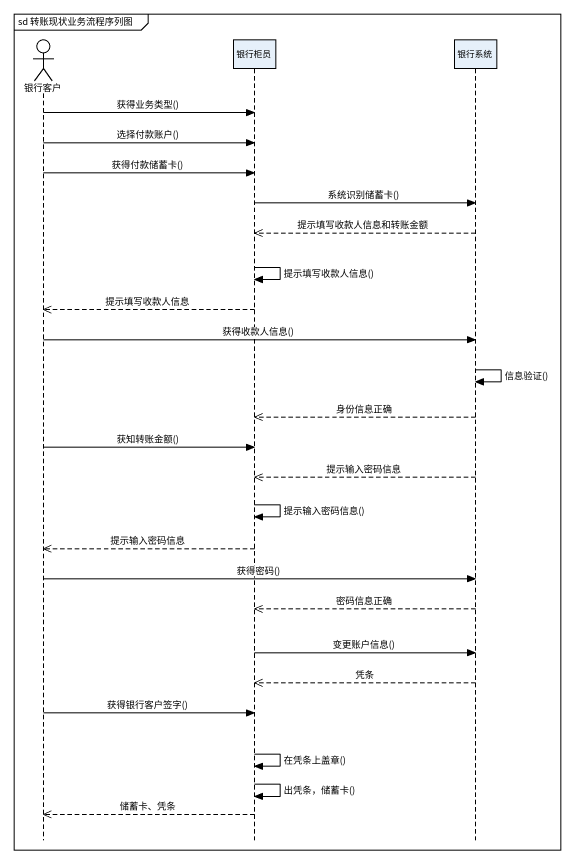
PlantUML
@startuml
mainframe sd 转账现状业务流程序列图
hide footbox
actor 银行客户
participant 银行柜员
participant 银行系统

银行客户 -> 银行柜员 : 获得业务类型()
银行客户 -> 银行柜员 : 选择付款账户()
银行客户 -> 银行柜员 : 获得付款储蓄卡()
银行柜员 -> 银行系统 : 系统识别储蓄卡()
银行系统 -->> 银行柜员 : 提示填写收款人信息和转账金额
银行柜员 -> 银行柜员 : 提示填写收款人信息()
银行柜员 -->> 银行客户 : 提示填写收款人信息
银行客户 -> 银行系统 : 获得收款人信息()
银行系统 -> 银行系统 : 信息验证()
银行系统 -->> 银行柜员 : 身份信息正确
银行客户 -> 银行柜员 : 获知转账金额()
银行系统 -->> 银行柜员 : 提示输入密码信息
银行柜员 -> 银行柜员 : 提示输入密码信息()
银行柜员 -->> 银行客户 : 提示输入密码信息
银行客户 -> 银行系统 : 获得密码()
银行系统 -->> 银行柜员 : 密码信息正确
银行柜员 -> 银行系统 : 变更账户信息()
银行系统 -->> 银行柜员 : 凭条
银行客户 -> 银行柜员 : 获得银行客户签字()
银行柜员 -> 银行柜员 : 在凭条上盖章()
银行柜员 -> 银行柜员 : 出凭条，储蓄卡()
银行柜员 -->> 银行客户 : 储蓄卡、凭条
@enduml
